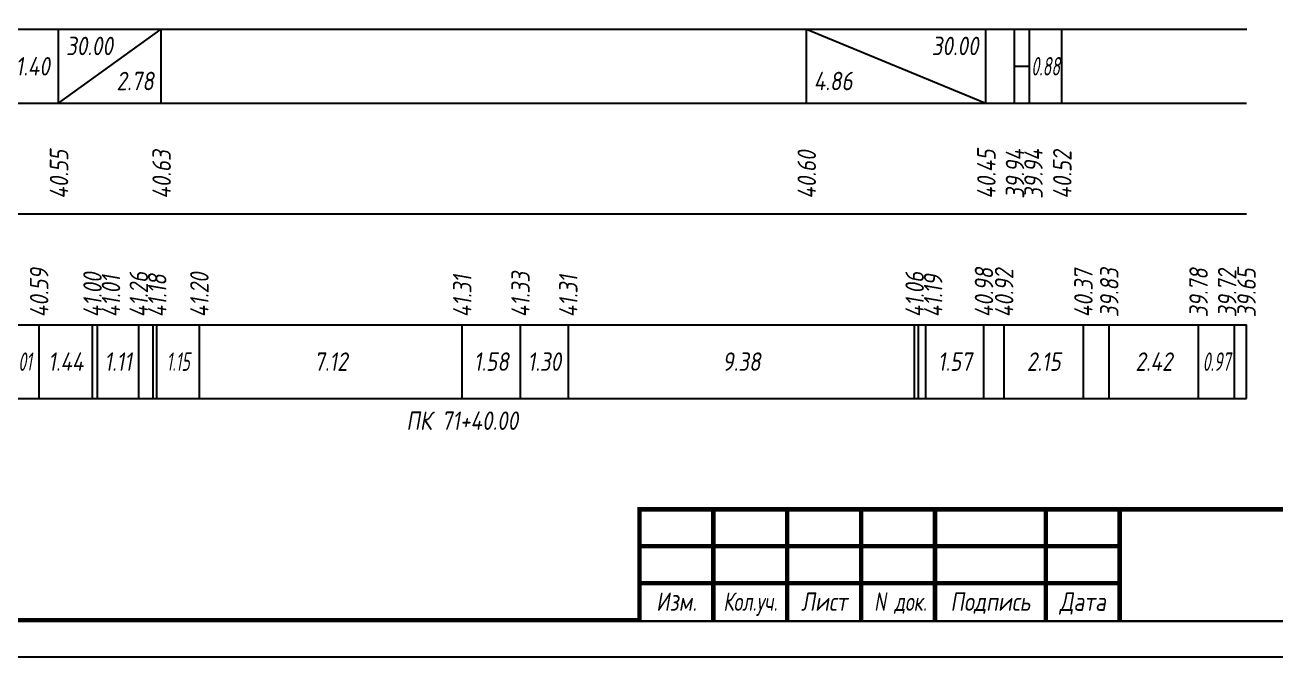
# Model space of a CAD drawing. Extents: x -717 to 1451, y -133302 to 233.
# Drawn here: x 116.8 to 286.1, y -112733.4 to -112647.8 of the extents above; entities that cross this region are included whole.
import ezdxf
from ezdxf.enums import TextEntityAlignment as Align

# ---------------------------------------------------------------- set-up
doc = ezdxf.new("R2010")
doc.units = 0
for name, color, linetype in [('Зарамочное оформление', 7, 'Continuous'), ('Код_510', 7, 'Continuous'), ('Код_516', 1, 'Continuous'), ('Подписи поперечников', 7, 'Continuous'), ('Таблица', 7, 'Continuous')]:
    doc.layers.add(name, color=color, linetype=linetype)
doc.styles.add('М', font='romand.shx', dxfattribs={"width": 0.8, "oblique": 10, "height": 2.5})

# ---------------------------------------------------------------- blocks, each defined once
blk = doc.blocks.new('Штамп')
at = {"linetype": 'Continuous'}
blk.add_wipeout([(199.95, -411.25), (384.95, -411.25), (384.95, -426.25), (199.95, -426.25)], dxfattribs=at).dxf.layer = 'Зарамочное оформление'
at = {"layer": 'Зарамочное оформление', "linetype": 'Continuous', "lineweight": -3, "const_width": 0.6, "flags": 128}
for points in [[(199.95, -426.25), (199.95, -411.25), (384.95, -411.25)], [(209.95, -411.25), (209.95, -426.25)], [(219.95, -411.25), (219.95, -426.25)], [(229.95, -411.25), (229.95, -426.25)], [(239.95, -411.25), (239.95, -426.25)], [(254.95, -411.25), (254.95, -426.25)], [(264.95, -411.25), (264.95, -426.25)], [(199.95, -416.25), (264.95, -416.25)], [(199.95, -421.25), (264.95, -421.25)]]:
    blk.add_lwpolyline(points, dxfattribs=at)
at = {"layer": 'Зарамочное оформление', "linetype": 'Continuous', "style": 'М', "oblique": 10}
for s, width, p in [('Изм.', 0.8, (204.95, -423.75)), ('Кол.уч.', 0.7, (214.95, -423.75)), ('Лист', 0.8, (224.95, -423.75)), ('N док.', 0.7, (235.28, -423.75)), ('Подпись', 0.8, (247.45, -423.75)), ('Дата', 0.8, (259.95, -423.75))]:
    blk.add_text(s, height=2.5, dxfattribs=dict(at, width=width)).set_placement(p, align=Align.MIDDLE_CENTER)
blk = doc.blocks.new('шифр')
blk.add_blockref('Штамп', (0, -112362))

msp = doc.modelspace()

# ---------------------------------------------------------------- linework, layer by layer
at = {"flags": 128}
msp.add_lwpolyline([(-30.054, -112733.421), (389.946, -112733.421), (389.946, -112436.421), (-30.054, -112436.421)], close=True, dxfattribs=at)
at = {"const_width": 0.6, "flags": 128}
msp.add_lwpolyline([(-10.054, -112728.421), (384.946, -112728.421), (384.946, -112441.421), (-10.054, -112441.421)], close=True, dxfattribs=at)
at = {"layer": 'Код_510'}
for p, q in [((118.68, -112698.421), (118.68, -112688.421)), ((125.902, -112698.421), (125.902, -112688.421)), ((126.594, -112698.421), (126.594, -112688.421)), ((132.16, -112698.421), (132.16, -112688.421)), ((134.111, -112698.421), (134.111, -112688.421)), ((134.611, -112698.421), (134.611, -112688.421)), ((140.37, -112698.421), (140.37, -112688.421)), ((175.955, -112698.421), (175.955, -112688.421)), ((183.835, -112698.421), (183.835, -112688.421)), ((190.316, -112698.421), (190.316, -112688.421)), ((237.199, -112698.421), (237.199, -112688.421)), ((237.699, -112698.421), (237.699, -112688.421)), ((238.711, -112698.421), (238.711, -112688.421)), ((246.585, -112698.421), (246.585, -112688.421)), ((249.311, -112698.421), (249.311, -112688.421)), ((260.047, -112698.421), (260.047, -112688.421)), ((263.552, -112698.421), (263.552, -112688.421)), ((275.635, -112698.421), (275.635, -112688.421)), ((280.497, -112698.421), (280.497, -112688.421)), ((282.132, -112698.421), (282.132, -112688.421))]:
    msp.add_line(p, q, dxfattribs=at)
at = {"layer": 'Код_516'}
for p, q in [((121.314, -112658.421), (121.314, -112648.421)), ((121.314, -112658.421), (135.205, -112648.421)), ((135.205, -112658.421), (135.205, -112648.421)), ((222.539, -112658.421), (222.539, -112648.421)), ((222.539, -112648.421), (246.857, -112658.421)), ((246.857, -112658.421), (246.857, -112648.421)), ((250.728, -112658.421), (250.728, -112648.421)), ((252.728, -112658.421), (252.728, -112648.421)), ((257.132, -112658.421), (257.132, -112648.421)), ((250.728, -112653.421), (252.728, -112653.421))]:
    msp.add_line(p, q, dxfattribs=at)
at = {"layer": 'Таблица'}
for p, q in [((80, -112648.421), (282.186, -112648.421)), ((79.946, -112658.421), (282.132, -112658.421)), ((79.946, -112673.421), (282.132, -112673.421)), ((79.946, -112688.421), (282.132, -112688.421)), ((79.946, -112698.421), (282.132, -112698.421))]:
    msp.add_line(p, q, dxfattribs=at)

# ---------------------------------------------------------------- texts
at = {"layer": 'Код_510', "style": 'М', "oblique": 10, "width": 0.8}
for s, p in [('40.59', (118.68, -112687.421)), ('41.00', (125.902, -112687.421)), ('41.01', (128.402, -112687.421)), ('41.26', (132.16, -112687.421)), ('41.18', (134.66, -112687.421)), ('41.20', (140.37, -112687.421)), ('41.31', (175.955, -112687.421)), ('41.33', (183.835, -112687.421)), ('41.31', (190.316, -112687.421)), ('41.06', (237.199, -112687.421)), ('41.19', (239.699, -112687.421)), ('40.98', (246.585, -112687.421)), ('40.92', (249.311, -112687.421)), ('40.37', (260.047, -112687.421)), ('39.83', (263.552, -112687.421)), ('39.78', (275.635, -112687.421)), ('39.72', (279.509, -112687.421)), ('39.65', (282.132, -112687.421))]:
    msp.add_text(s, height=2.5, rotation=90, dxfattribs=at).set_placement(p, align=Align.MIDDLE_LEFT)
at = {"layer": 'Код_510', "style": 'М', "oblique": 10}
for s, width, p in [('1.01', 0.6, (116.146, -112693.421)), ('1.44', 0.8, (122.291, -112693.421)), ('1.11', 0.8, (129.377, -112693.421)), ('1.15', 0.6, (137.49, -112693.421)), ('7.12', 0.8, (158.162, -112693.421)), ('1.58', 0.8, (179.895, -112693.421)), ('1.30', 0.8, (187.075, -112693.421)), ('9.38', 0.8, (213.757, -112693.421)), ('1.57', 0.8, (242.648, -112693.421)), ('2.15', 0.8, (254.679, -112693.421)), ('2.42', 0.8, (269.593, -112693.421)), ('0.97', 0.6, (278.066, -112693.421))]:
    msp.add_text(s, height=2.5, dxfattribs=dict(at, width=width)).set_placement(p, align=Align.MIDDLE_CENTER)
at = {"layer": 'Код_516', "style": 'М', "oblique": 10, "width": 0.8}
msp.add_text('30.00', height=2.5, dxfattribs=at).set_placement((122.314, -112649.421), align=Align.TOP_LEFT)
msp.add_text('30.00', height=2.5, dxfattribs=at).set_placement((245.857, -112649.421), align=Align.TOP_RIGHT)
at = {"layer": 'Код_516', "style": 'М', "oblique": 10}
for s, width, p in [('1.40', 0.8, (117.807, -112653.421)), ('0.88', 0.6, (254.93, -112653.421))]:
    msp.add_text(s, height=2.5, dxfattribs=dict(at, width=width)).set_placement(p, align=Align.MIDDLE_CENTER)
at = {"layer": 'Код_516', "style": 'М', "oblique": 10, "width": 0.8}
msp.add_text('2.78', height=2.5, dxfattribs=at).set_placement((134.205, -112657.421), align=Align.BOTTOM_RIGHT)
msp.add_text('4.86', height=2.5, dxfattribs=at).set_placement((223.539, -112657.421), align=Align.BOTTOM_LEFT)
for s, p in [('40.55', (121.368, -112671.371)), ('40.63', (135.26, -112671.371)), ('40.60', (222.593, -112671.371)), ('40.45', (246.911, -112671.371)), ('39.94', (250.783, -112671.371)), ('39.94', (253.283, -112671.371)), ('40.52', (257.186, -112671.371))]:
    msp.add_text(s, height=2.5, rotation=90, dxfattribs=at).set_placement(p, align=Align.MIDDLE_LEFT)
at = {"layer": 'Подписи поперечников', "style": 'М', "oblique": 10, "width": 0.8}
msp.add_text('ПК 71+40.00', height=2.5, dxfattribs=at).set_placement((175.955, -112703.421), align=Align.BOTTOM_CENTER)

# ---------------------------------------------------------------- next in the draw order: block references
msp.add_blockref('шифр', (0, 59.829))

doc.saveas('drawing.dxf')
